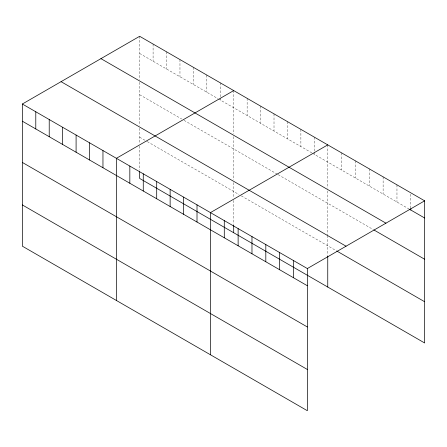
<?xml version="1.0" encoding="UTF-8"?>
<svg xmlns="http://www.w3.org/2000/svg" width="447" height="447" viewBox="0 0 447 447"><rect width="100%" height="100%" fill="white"/><g stroke="black" fill="none" stroke-linecap="round" stroke-linejoin="round"><path stroke-width="0.34" stroke-dasharray="2.23 1.68" d="M139.66 53.467L217.935 98.658M218.516 98.999L311.978 152.958M312.565 153.299L408.999 208.972M139.66 94.714L181.717 118.991M184.052 120.344L277.514 174.302M278.101 174.643L373.491 229.713M139.66 137.201L146.666 141.252M147.253 141.587L238.961 194.534M241.296 195.887L336.178 250.666M410.81 194.21L410.81 207.956M396.964 184.846L396.964 202.022M383.124 176.85L383.124 194.032M369.278 168.86L369.278 186.041M355.438 160.87L355.438 178.051M341.597 152.874L341.597 170.056M327.752 144.884L327.752 188.187M327.752 190.936L327.752 234.831M327.752 235.519L327.752 255.421M314.319 137.128L314.319 151.561M314.319 152.248L314.319 154.31M300.881 129.373L300.881 146.549M287.449 121.612L287.449 138.793M274.011 113.856L274.011 131.038M260.573 106.101L260.573 123.283M247.141 98.346L247.141 115.522M233.703 90.585L233.703 133.888M233.703 136.637L233.703 179.85M233.703 182.594L233.703 197.686M233.703 200.435L233.703 224.495M220.27 82.829L220.27 97.262M220.27 97.949L220.27 100.011M206.832 75.074L206.832 92.255M193.4 67.318L193.4 84.494M179.962 59.557L179.962 76.739M166.53 51.802L166.53 68.983M153.092 44.046L153.092 61.228M139.66 36.291L139.66 79.588M139.66 82.337L139.66 125.551M139.66 128.295L139.66 143.392M139.66 146.141L139.66 170.195"/><path stroke-width="0.67" d="M22.35 104.017L307.34 268.552L307.34 410.709L22.35 246.174L22.35 104.017L139.66 36.291L424.65 200.826L424.65 342.983L139.66 178.448L139.66 171.57M233.703 90.585L116.399 158.311L116.399 300.473M327.752 144.884L210.448 212.61L210.448 354.767M307.34 268.552L424.65 200.826M409.603 209.319L424.65 218.007M100.944 58.641L385.94 223.176M374.094 230.065L424.65 259.249M61.06 81.667L346.056 246.202M336.781 251.013L424.65 301.742M22.35 121.198L307.34 285.734M22.35 162.44L307.34 326.975M22.35 204.933L307.34 369.468M410.81 208.643L410.81 210.017M327.752 256.109L327.752 287.041M293.5 260.562L293.5 277.743M279.66 252.572L279.66 269.753M265.814 244.576L265.814 261.758M251.974 236.586L251.974 253.767M238.128 228.596L238.128 245.777M233.703 225.182L233.703 232.742M224.288 220.6L224.288 237.782M197.01 204.855L197.01 222.036M183.572 197.099L183.572 214.281M170.139 189.338L170.139 206.52M156.701 181.583L156.701 198.764M143.269 173.827L143.269 191.009M129.831 166.072L129.831 183.253M102.961 150.555L102.961 167.737M89.529 142.8L89.529 159.981M76.091 135.044L76.091 152.226M62.658 127.283L62.658 144.465M49.22 119.528L49.22 136.709M35.788 111.772L35.788 128.954"/></g></svg>
